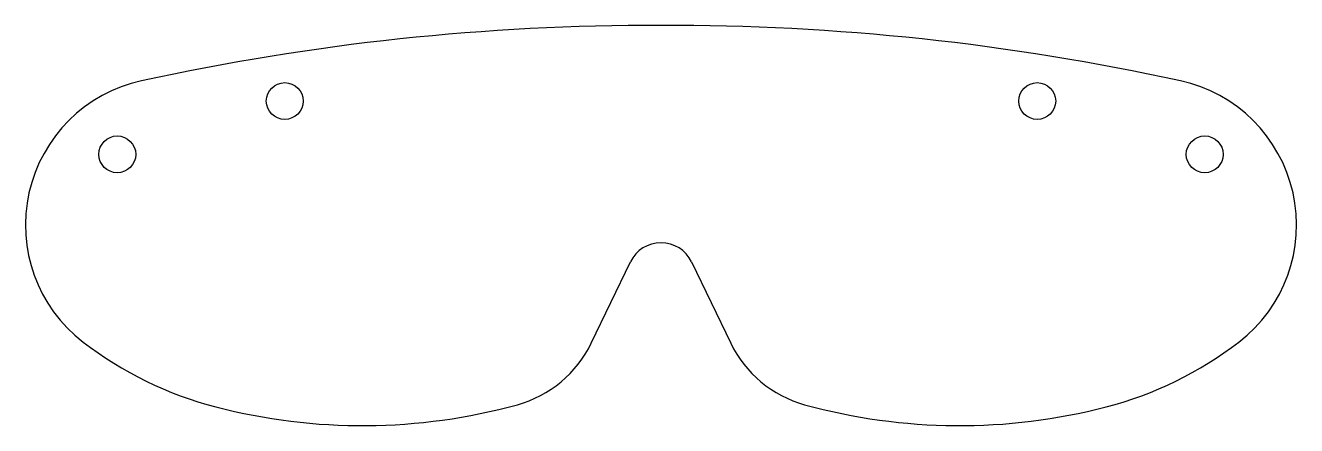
# Model space of a CAD drawing. Extents: x -4.31 to 4.31, y 0 to 2.72.
import ezdxf

# ---------------------------------------------------------------- set-up
doc = ezdxf.new("R2010")
doc.units = 0
doc.header["$MEASUREMENT"] = 0
doc.layers.get('0').update_dxf_attribs({"linetype": 'CONTINUOUS'})

msp = doc.modelspace()

# ---------------------------------------------------------------- linework, layer by layer
at = {"color": 7, "linetype": 'CONTINUOUS'}
for p, q in [((-0.4732, 0.5604), (-0.2075, 1.1122)), ((0.2075, 1.1122), (0.4732, 0.5604))]:
    msp.add_line(p, q, dxfattribs=at)
for centre in [(-2.5531, 2.2048), (2.5531, 2.2048), (-3.6892, 1.8426), (3.6892, 1.8426)]:
    msp.add_circle(centre, 0.125, dxfattribs=at)
for centre, radius, start, end in [((-0.0413, -13.5824), 16.3011, 89.855, 102.33586), ((0.0413, -13.5824), 16.3011, 77.66414, 90.145), ((-3.3096, 1.3626), 1.0029, 102.33586, 232.41694), ((3.3096, 1.3626), 1.0029, 307.58306, 77.66414), ((0, 1.0122), 0.2303, 25.71899, 154.28101), ((-2.3889, 2.5588), 2.5125, 232.41694, 255.42609), ((-1.1841, 0.9028), 0.7891, 285.41059, 334.28101), ((1.1841, 0.9028), 0.7891, 205.71899, 254.58941), ((2.3889, 2.5588), 2.5125, 284.57391, 307.58306), ((-2.0257, 3.9558), 3.9559, 255.42609, 285.41059), ((2.0257, 3.9558), 3.9559, 254.58941, 284.57391)]:
    msp.add_arc(centre, radius, start, end, dxfattribs=at)

doc.saveas('drawing.dxf')
